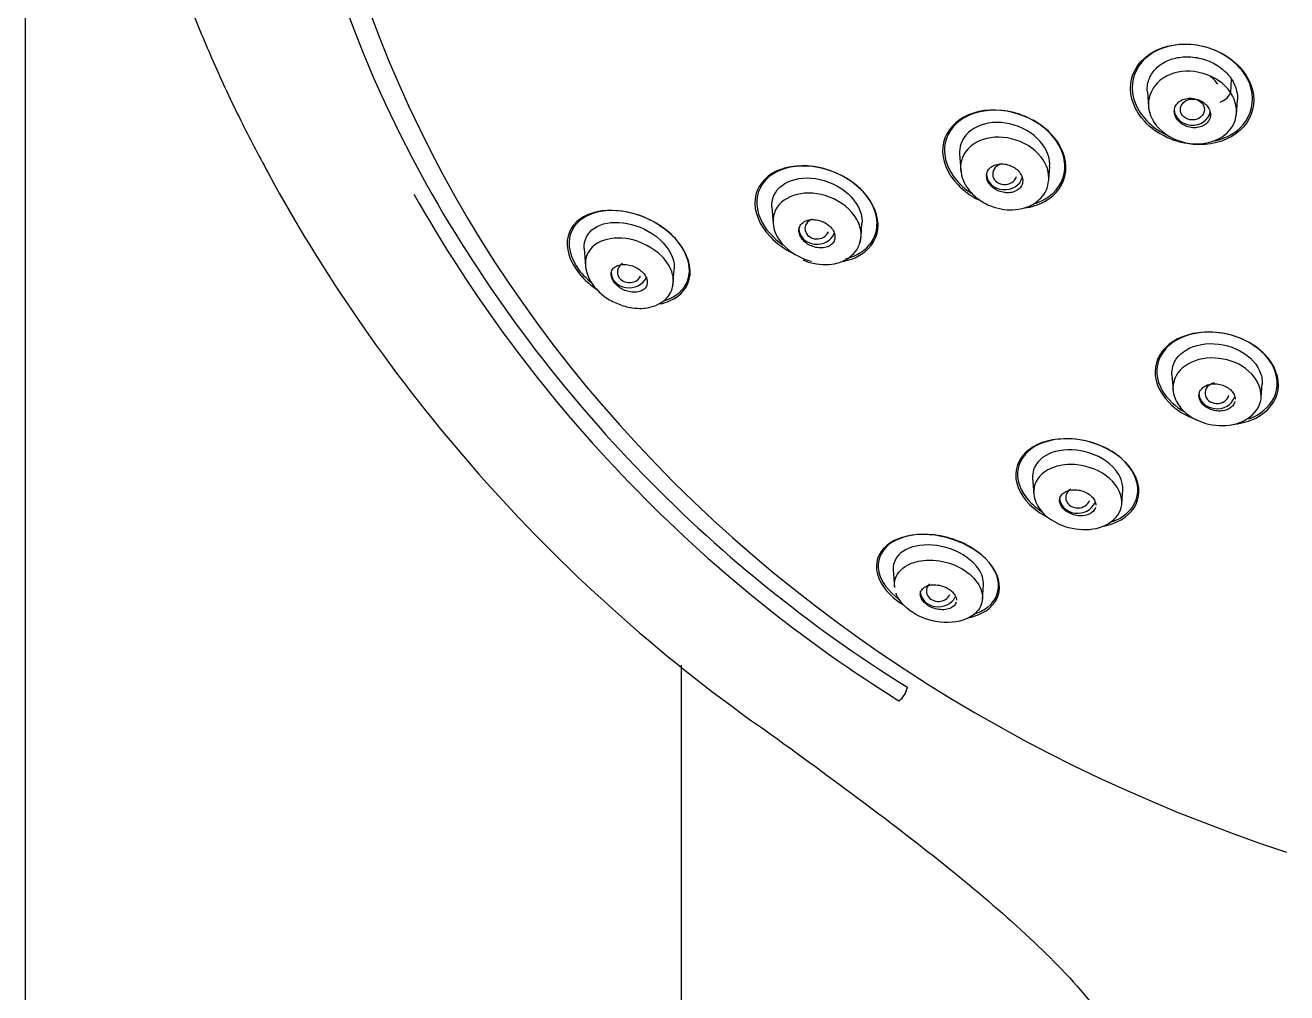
# Model space of a CAD drawing. Header units: millimetres. Extents: x -60 to 7633, y -2614 to 2146.
# Drawn here: x 144.7 to 186.6, y 1435.51 to 1467.67 of the extents above; entities that cross this region are included whole.
import ezdxf

# ---------------------------------------------------------------- set-up
doc = ezdxf.new("R2010")
doc.units = ezdxf.units.MM
doc.layers.get('0').update_dxf_attribs({"color": 250})

msp = doc.modelspace()

# ---------------------------------------------------------------- linework, layer by layer
at = {"linetype": 'Continuous'}
for p, q in [((144.7, 1796.444), (144.7, 1291.743)), ((184.762, 1465.89), (184.735, 1465.436)), ((181.975, 1465.454), (182.009, 1464.959)), ((184.931, 1464.691), (184.966, 1465.186)), ((175.737, 1463.38), (175.774, 1462.863)), ((178.699, 1462.526), (178.731, 1462.973)), ((169.502, 1461.626), (169.54, 1461.08)), ((172.464, 1460.64), (172.495, 1461.093)), ((163.266, 1460.249), (163.307, 1459.664)), ((166.228, 1459.111), (166.26, 1459.574)), ((182.79, 1456.053), (182.826, 1455.536)), ((185.753, 1455.298), (185.785, 1455.753)), ((178.161, 1452.625), (178.2, 1452.079)), ((181.125, 1451.769), (181.157, 1452.232)), ((173.533, 1449.572), (173.574, 1448.987)), ((176.496, 1448.602), (176.53, 1449.076)), ((166.5, 1291.743), (166.5, 1446.4))]:
    msp.add_line(p, q, dxfattribs=at)
for centre, radius, start, end in [((200.525, 1488.71), 54.353, 208.5203, 235.1628), ((198.758, 1485.297), 47.258, 209.4564, 237.6832), ((198.601, 1485.178), 46.543, 209.3613, 238.0967), ((164.586, 1459.805), 1.284, 185.495, 226.6319), ((215.29, 1510.52), 77.413, 237.32272, 237.52407), ((173.282, 1445.799), 0.734, 306.974, 349.5228)]:
    msp.add_arc(centre, radius, start, end, dxfattribs=at)
for centre, major_axis, ratio, start_param, end_param in [((204.6, 1481.714), (51.65, 0), 0.866025, -0.447532, 3.589125), ((204.6, 1481.328), (-50.8, 0), 0.866025, 1.920717, 6.283185), ((204.6, 1481.328), (-50.8, 0), 0.866025, 0, 1.208392), ((184.452, 1465.301), (-0.273, -0.181), 0.432314, 1.087658, 2.827096), ((183.469, 1464.867), (-0.6, 0), 0.866025, 0, 2.987768), ((177.236, 1462.723), (0.401, 0.003), 0.865107, 1.752687, 6.036165), ((177.234, 1462.722), (-0.6, 0), 0.866025, 0, 2.922402), ((171.002, 1460.911), (0.401, 0.006), 0.863945, 1.978536, 5.939935), ((170.998, 1460.909), (0.6, 0), 0.866025, 3.141593, 5.993304), ((164.77, 1459.463), (0.402, 0.01), 0.862297, 2.156122, 5.846775), ((164.763, 1459.46), (0.6, 0), 0.866025, 3.141593, 5.921763), ((184.289, 1455.443), (0.4, 0.003), 0.866328, 1.794178, 6.064579), ((184.288, 1455.442), (-0.6, 0), 0.866025, 0, 2.876013), ((179.663, 1451.973), (0.401, 0.006), 0.866667, 2.21838, 5.982797), ((179.66, 1451.969), (-0.6, 0), 0.866025, 0, 2.810271), ((175.037, 1448.867), (0.401, 0.011), 0.867068, 2.379463, 5.903327), ((175.032, 1448.861), (-0.6, 0), 0.866025, 0, 2.760173)]:
    msp.add_ellipse(centre, major_axis=major_axis, ratio=ratio, start_param=start_param, end_param=end_param, dxfattribs=at)
msp.add_ellipse((183.47, 1464.868), major_axis=(0.4, 0.001), ratio=0.865796, dxfattribs=at)
for points, knots in [([(204.6, 1534.682), (203.972, 1534.679), (202.895, 1534.67), (201.09, 1534.6), (199.285, 1534.484), (197.655, 1534.335), (196.011, 1534.146), (194.376, 1533.919), (192.676, 1533.633), (191.058, 1533.319), (189.492, 1532.976), (187.888, 1532.579), (186.355, 1532.157), (184.946, 1531.732), (183.076, 1531.12), (180.633, 1530.222), (177.616, 1528.925), (174.799, 1527.522), (172.128, 1526.015), (169.515, 1524.364), (166.868, 1522.472), (164.602, 1520.64), (162.652, 1518.901), (160.838, 1517.136), (159.02, 1515.174), (157.427, 1513.258), (156.224, 1511.671), (155.204, 1510.224), (154.195, 1508.687), (153.124, 1506.896), (152.157, 1505.098), (151.377, 1503.494), (150.784, 1502.161), (150.326, 1501.049), (149.863, 1499.846), (149.359, 1498.416), (148.797, 1496.598), (148.344, 1494.866), (148.03, 1493.435), (147.816, 1492.328), (147.624, 1491.204), (147.419, 1489.751), (147.252, 1488.129), (147.114, 1485.967), (147.093, 1483.97), (147.157, 1482.356), (147.202, 1481.609), (147.245, 1481.001), (147.303, 1480.336), (147.398, 1479.415), (147.571, 1478.043), (147.876, 1476.207), (148.355, 1474.005), (148.908, 1471.965), (149.536, 1470.017), (150.188, 1468.242), (150.955, 1466.398), (151.826, 1464.53), (152.428, 1463.394), (152.768, 1462.758)], [0, 0, 0, 0, 0.014845, 0.030229, 0.046069, 0.062169, 0.07278, 0.089194, 0.105234, 0.117809, 0.13231, 0.14724, 0.161161, 0.174109, 0.186014, 0.213095, 0.242928, 0.273353, 0.29731, 0.325373, 0.356785, 0.385901, 0.405156, 0.428914, 0.45627, 0.480102, 0.499041, 0.512328, 0.530057, 0.55138, 0.57217, 0.588948, 0.6029, 0.614401, 0.623786, 0.640156, 0.658559, 0.679141, 0.692814, 0.700833, 0.711931, 0.726304, 0.744149, 0.760314, 0.790427, 0.803014, 0.807762, 0.812366, 0.820798, 0.827498, 0.839596, 0.861463, 0.882043, 0.90546, 0.923201, 0.941646, 0.960296, 0.981206, 1, 1, 1, 1]), ([(185.022, 1466.296), (184.668, 1466.669), (184.151, 1466.927), (183.09, 1467.096), (182.547, 1467.006), (181.738, 1466.534), (181.469, 1466.153), (181.371, 1465.289), (181.547, 1464.821), (182.246, 1464.084), (182.765, 1463.82), (183.827, 1463.646), (184.366, 1463.732), (185.186, 1464.211), (185.451, 1464.595), (185.548, 1465.455), (185.376, 1465.924), (185.022, 1466.296)], [0, 0, 0, 0, 0.125, 0.125, 0.25, 0.25, 0.375, 0.375, 0.5, 0.5, 0.625, 0.625, 0.75, 0.75, 0.875, 0.875, 1, 1, 1, 1]), ([(184.365, 1466.765), (183.89, 1467.002), (183.333, 1467.084), (182.353, 1466.916), (181.928, 1466.664), (181.454, 1465.965), (181.402, 1465.514), (181.728, 1464.666), (182.098, 1464.281), (182.564, 1464.044)], [0, 0, 0, 0, 0.125, 0.125, 0.25, 0.25, 0.375, 0.375, 0.4992316, 0.4992316, 0.4992316, 0.4992316]), ([(184.222, 1463.826), (184.657, 1463.928), (185.027, 1464.163), (185.486, 1464.84), (185.535, 1465.292), (185.21, 1466.141), (184.84, 1466.527), (184.365, 1466.765)], [0.6362356, 0.6362356, 0.6362356, 0.6362356, 0.75, 0.75, 0.875, 0.875, 1, 1, 1, 1]), ([(181.975, 1465.451), (181.967, 1465.538), (181.97, 1465.624), (181.984, 1465.708), (182.007, 1465.84), (182.06, 1465.968), (182.137, 1466.08), (182.212, 1466.19), (182.311, 1466.289), (182.428, 1466.369), (182.553, 1466.456), (182.702, 1466.524), (182.862, 1466.565), (183.015, 1466.605), (183.183, 1466.623), (183.351, 1466.618), (183.525, 1466.612), (183.705, 1466.582), (183.874, 1466.528), (184.037, 1466.475), (184.194, 1466.399), (184.333, 1466.306), (184.469, 1466.215), (184.591, 1466.106), (184.689, 1465.987), (184.715, 1465.955), (184.739, 1465.923), (184.762, 1465.89)], [0.1419233, 0.1419233, 0.1419233, 0.1419233, 0.2096355, 0.2096355, 0.2096355, 0.3172255, 0.3172255, 0.3172255, 0.4224839, 0.4224839, 0.4224839, 0.5360354, 0.5360354, 0.5360354, 0.6450683, 0.6450683, 0.6450683, 0.7578803, 0.7578803, 0.7578803, 0.8664607, 0.8664607, 0.8664607, 0.9722823, 0.9722823, 0.9722823, 1, 1, 1, 1]), ([(184.735, 1465.436), (184.533, 1465.734), (184.201, 1465.96), (183.449, 1466.175), (183.061, 1466.161), (182.065, 1465.766), (181.791, 1465.051), (182.2, 1464.438)], [0, 0, 0, 0, 0.25, 0.25, 0.5, 0.5, 1, 1, 1, 1]), ([(184.317, 1465.709), (184.264, 1465.788), (184.194, 1465.863), (184.114, 1465.927), (184.098, 1465.94), (184.082, 1465.953), (184.065, 1465.965)], [0, 0, 0, 0, 0.05252269, 0.05252269, 0.05252269, 0.06303386, 0.06303386, 0.06303386, 0.06303386]), ([(184.762, 1465.89), (184.846, 1465.762), (184.909, 1465.623), (184.94, 1465.485), (184.964, 1465.384), (184.972, 1465.281), (184.966, 1465.181)], [0, 0, 0, 0, 0.1074037, 0.1074037, 0.1074037, 0.1857009, 0.1857009, 0.1857009, 0.1857009]), ([(182.2, 1464.438), (182.401, 1464.137), (182.727, 1463.91), (183.493, 1463.688), (183.88, 1463.703), (184.544, 1463.966), (184.786, 1464.202), (184.989, 1464.803), (184.927, 1465.145), (184.735, 1465.436)], [0, 0, 0, 0, 0.25, 0.25, 0.5, 0.5, 0.75, 0.75, 1, 1, 1, 1]), ([(183.647, 1465.199), (183.582, 1465.222), (183.513, 1465.236), (183.445, 1465.24), (183.378, 1465.244), (183.31, 1465.239), (183.247, 1465.225), (183.184, 1465.21), (183.124, 1465.186), (183.073, 1465.155), (183.021, 1465.123), (182.977, 1465.082), (182.943, 1465.036), (182.91, 1464.991), (182.887, 1464.939), (182.876, 1464.884), (182.866, 1464.831), (182.867, 1464.774), (182.879, 1464.719), (182.891, 1464.664), (182.915, 1464.61), (182.948, 1464.56), (182.98, 1464.51), (183.023, 1464.464), (183.072, 1464.424), (183.122, 1464.384), (183.179, 1464.35), (183.239, 1464.324), (183.3, 1464.297), (183.366, 1464.279), (183.431, 1464.269), (183.498, 1464.259), (183.566, 1464.259), (183.63, 1464.267), (183.696, 1464.276), (183.759, 1464.294), (183.814, 1464.321), (183.871, 1464.347), (183.921, 1464.383), (183.96, 1464.425), (184, 1464.467), (184.03, 1464.517), (184.048, 1464.569), (184.066, 1464.621), (184.072, 1464.677), (184.067, 1464.733), (184.062, 1464.787), (184.045, 1464.843), (184.018, 1464.896), (183.991, 1464.947), (183.954, 1464.997), (183.909, 1465.04), (183.865, 1465.084), (183.811, 1465.122), (183.754, 1465.153), (183.72, 1465.171), (183.684, 1465.186), (183.647, 1465.199)], [0, 0, 0, 0, 0.054469, 0.054469, 0.054469, 0.108884, 0.108884, 0.108884, 0.164085, 0.164085, 0.164085, 0.219705, 0.219705, 0.219705, 0.274884, 0.274884, 0.274884, 0.328941, 0.328941, 0.328941, 0.381729, 0.381729, 0.381729, 0.433685, 0.433685, 0.433685, 0.485587, 0.485587, 0.485587, 0.538206, 0.538206, 0.538206, 0.592006, 0.592006, 0.592006, 0.646967, 0.646967, 0.646967, 0.702554, 0.702554, 0.702554, 0.757931, 0.757931, 0.757931, 0.81234, 0.81234, 0.81234, 0.865484, 0.865484, 0.865484, 0.917646, 0.917646, 0.917646, 0.96951, 0.96951, 0.96951, 1, 1, 1, 1]), ([(178.757, 1464.074), (178.392, 1464.451), (177.866, 1464.715), (176.808, 1464.905), (176.276, 1464.832), (175.485, 1464.4), (175.223, 1464.04), (175.137, 1463.201), (175.323, 1462.732), (175.876, 1462.161), (176.114, 1461.992), (176.376, 1461.862)], [0, 0, 0, 0, 0.125, 0.125, 0.25, 0.25, 0.375, 0.375, 0.5, 0.5, 0.5664609, 0.5664609, 0.5664609, 0.5664609]), ([(178.405, 1464.365), (177.969, 1464.671), (177.422, 1464.839), (176.409, 1464.846), (175.94, 1464.686), (175.326, 1464.124), (175.178, 1463.717), (175.329, 1462.866), (175.631, 1462.432), (176.081, 1462.113), (176.102, 1462.099), (176.122, 1462.085)], [0, 0, 0, 0, 0.125, 0.125, 0.25, 0.25, 0.375, 0.375, 0.5, 0.5, 0.5058822, 0.5058822, 0.5058822, 0.5058822]), ([(178.728, 1462.969), (178.737, 1463.092), (178.723, 1463.22), (178.581, 1463.665), (178.312, 1463.971), (177.619, 1464.372), (177.202, 1464.461), (176.46, 1464.4), (176.136, 1464.245), (175.795, 1463.835), (175.723, 1463.612), (175.739, 1463.377)], [0.4500672, 0.4500672, 0.4500672, 0.4500672, 0.5, 0.5, 0.625, 0.625, 0.75, 0.75, 0.875, 0.875, 0.9680675, 0.9680675, 0.9680675, 0.9680675]), ([(178.25, 1461.749), (178.475, 1461.823), (178.674, 1461.936), (179.144, 1462.365), (179.289, 1462.773), (179.138, 1463.628), (178.84, 1464.059), (178.405, 1464.365)], [0.6862222, 0.6862222, 0.6862222, 0.6862222, 0.75, 0.75, 0.875, 0.875, 1, 1, 1, 1]), ([(178.698, 1462.503), (178.722, 1462.763), (178.635, 1463.045), (178.211, 1463.581), (177.846, 1463.803), (177.086, 1463.985), (176.705, 1463.96), (176.094, 1463.69), (175.873, 1463.459), (175.768, 1463.047), (175.763, 1462.922), (175.781, 1462.797)], [0.2712469, 0.2712469, 0.2712469, 0.2712469, 0.375, 0.375, 0.5, 0.5, 0.625, 0.625, 0.75, 0.75, 0.7997255, 0.7997255, 0.7997255, 0.7997255]), ([(177.875, 1461.596), (178.125, 1461.628), (178.358, 1461.7), (178.96, 1462.029), (179.219, 1462.39), (179.305, 1463.229), (179.123, 1463.698), (178.757, 1464.074)], [0.6872213, 0.6872213, 0.6872213, 0.6872213, 0.75, 0.75, 0.875, 0.875, 1, 1, 1, 1]), ([(172.512, 1462.161), (172.139, 1462.547), (171.606, 1462.825), (170.555, 1463.049), (170.034, 1463.001), (169.253, 1462.626), (168.99, 1462.295), (168.897, 1461.487), (169.083, 1461.014), (169.657, 1460.417), (169.913, 1460.234), (170.192, 1460.094)], [0, 0, 0, 0, 0.125, 0.125, 0.25, 0.25, 0.375, 0.375, 0.5, 0.5, 0.5697316, 0.5697316, 0.5697316, 0.5697316]), ([(170.285, 1462.975), (169.809, 1462.921), (169.418, 1462.719), (168.971, 1462.086), (168.934, 1461.658), (169.259, 1460.917), (169.528, 1460.61), (169.863, 1460.371)], [0, 0, 0, 0, 0.125, 0.125, 0.25, 0.25, 0.3449736, 0.3449736, 0.3449736, 0.3449736]), ([(171.962, 1459.913), (172.321, 1460.001), (172.619, 1460.185), (173.023, 1460.756), (173.063, 1461.191), (172.694, 1462.034), (172.284, 1462.435), (171.31, 1462.93), (170.761, 1463.03), (170.285, 1462.975)], [0.5233445, 0.5233445, 0.5233445, 0.5233445, 0.625, 0.625, 0.75, 0.75, 0.875, 0.875, 1, 1, 1, 1]), ([(177.431, 1463.001), (177.366, 1463.027), (177.297, 1463.045), (177.229, 1463.054), (177.161, 1463.063), (177.093, 1463.062), (177.029, 1463.052), (176.964, 1463.042), (176.903, 1463.023), (176.85, 1462.995), (176.796, 1462.967), (176.749, 1462.929), (176.713, 1462.885), (176.679, 1462.842), (176.654, 1462.791), (176.642, 1462.738), (176.631, 1462.686), (176.631, 1462.63), (176.643, 1462.575), (176.655, 1462.522), (176.678, 1462.468), (176.711, 1462.418), (176.742, 1462.369), (176.784, 1462.323), (176.831, 1462.282), (176.879, 1462.242), (176.934, 1462.207), (176.992, 1462.179), (177.051, 1462.15), (177.115, 1462.129), (177.179, 1462.116), (177.246, 1462.102), (177.314, 1462.097), (177.378, 1462.101), (177.444, 1462.105), (177.509, 1462.119), (177.566, 1462.141), (177.624, 1462.164), (177.676, 1462.197), (177.718, 1462.236), (177.759, 1462.275), (177.791, 1462.323), (177.811, 1462.374), (177.83, 1462.424), (177.837, 1462.479), (177.832, 1462.535), (177.827, 1462.588), (177.811, 1462.644), (177.784, 1462.696), (177.758, 1462.746), (177.721, 1462.796), (177.678, 1462.839), (177.635, 1462.882), (177.583, 1462.922), (177.528, 1462.953), (177.497, 1462.971), (177.464, 1462.987), (177.431, 1463.001)], [0, 0, 0, 0, 0.054975, 0.054975, 0.054975, 0.109842, 0.109842, 0.109842, 0.166333, 0.166333, 0.166333, 0.223773, 0.223773, 0.223773, 0.280456, 0.280456, 0.280456, 0.334967, 0.334967, 0.334967, 0.386992, 0.386992, 0.386992, 0.437402, 0.437402, 0.437402, 0.487674, 0.487674, 0.487674, 0.539228, 0.539228, 0.539228, 0.592963, 0.592963, 0.592963, 0.648947, 0.648947, 0.648947, 0.706276, 0.706276, 0.706276, 0.763329, 0.763329, 0.763329, 0.818535, 0.818535, 0.818535, 0.871248, 0.871248, 0.871248, 0.922032, 0.922032, 0.922032, 0.972222, 0.972222, 0.972222, 1, 1, 1, 1]), ([(169.502, 1461.624), (169.501, 1461.645), (169.5, 1461.666), (169.499, 1461.992), (169.667, 1462.252), (170.201, 1462.571), (170.568, 1462.627), (171.336, 1462.512), (171.736, 1462.33), (172.324, 1461.803), (172.496, 1461.459), (172.497, 1461.13), (172.496, 1461.11), (172.495, 1461.09)], [0.1163691, 0.1163691, 0.1163691, 0.1163691, 0.125, 0.125, 0.25, 0.25, 0.375, 0.375, 0.5, 0.5, 0.625, 0.625, 0.6333407, 0.6333407, 0.6333407, 0.6333407]), ([(175.773, 1462.872), (175.792, 1462.742), (175.829, 1462.534), (176.002, 1462.231), (176.209, 1462.005), (176.476, 1461.798), (176.811, 1461.63), (177.215, 1461.534), (177.619, 1461.525), (177.959, 1461.605), (178.236, 1461.745), (178.453, 1461.923), (178.638, 1462.188), (178.678, 1462.392), (178.699, 1462.521)], [0, 0, 0, 0, 0.092206, 0.173962, 0.245479, 0.306549, 0.404231, 0.496453, 0.587772, 0.686377, 0.748927, 0.821478, 0.904784, 1, 1, 1, 1]), ([(172.419, 1460.421), (172.428, 1460.446), (172.435, 1460.471), (172.478, 1460.643), (172.474, 1460.801), (172.382, 1461.127), (172.288, 1461.299), (171.902, 1461.743), (171.51, 1461.959), (170.385, 1462.208), (169.677, 1461.912), (169.494, 1461.042), (169.592, 1460.699), (170.081, 1460.13), (170.448, 1459.917), (170.82, 1459.826)], [0.2391402, 0.2391402, 0.2391402, 0.2391402, 0.25, 0.25, 0.3125, 0.3125, 0.375, 0.375, 0.5, 0.5, 0.75, 0.75, 0.875, 0.875, 1, 1, 1, 1]), ([(171.846, 1459.82), (172.016, 1459.85), (172.175, 1459.899), (172.713, 1460.158), (172.975, 1460.49), (173.067, 1461.303), (172.884, 1461.774), (172.512, 1462.161)], [0.7047537, 0.7047537, 0.7047537, 0.7047537, 0.75, 0.75, 0.875, 0.875, 1, 1, 1, 1]), ([(165.087, 1461.353), (164.056, 1461.706), (163.046, 1461.437), (162.696, 1460.387), (162.794, 1459.931), (163.22, 1459.371), (163.362, 1459.228), (163.522, 1459.099)], [0, 0, 0, 0, 0.25, 0.25, 0.375, 0.375, 0.4215091, 0.4215091, 0.4215091, 0.4215091]), ([(166.234, 1460.638), (165.844, 1461.033), (165.3, 1461.316), (164.26, 1461.562), (163.757, 1461.534), (163.002, 1461.207), (162.745, 1460.904), (162.664, 1460.125), (162.863, 1459.644), (163.394, 1459.104), (163.56, 1458.971), (163.74, 1458.856)], [0, 0, 0, 0, 0.125, 0.125, 0.25, 0.25, 0.375, 0.375, 0.5, 0.5, 0.5468634, 0.5468634, 0.5468634, 0.5468634]), ([(165.926, 1458.51), (166.308, 1458.627), (166.601, 1458.872), (166.829, 1459.556), (166.733, 1460.016), (166.109, 1460.837), (165.602, 1461.176), (165.087, 1461.353)], [0.6308574, 0.6308574, 0.6308574, 0.6308574, 0.75, 0.75, 0.875, 0.875, 1, 1, 1, 1]), ([(163.267, 1460.246), (163.247, 1460.533), (163.381, 1460.774), (163.843, 1461.085), (164.186, 1461.149), (164.928, 1461.059), (165.34, 1460.899), (165.99, 1460.393), (166.216, 1460.046), (166.262, 1459.679), (166.263, 1459.623), (166.259, 1459.569)], [0.1316633, 0.1316633, 0.1316633, 0.1316633, 0.25, 0.25, 0.375, 0.375, 0.5, 0.5, 0.625, 0.625, 0.6481973, 0.6481973, 0.6481973, 0.6481973]), ([(171.188, 1461.14), (171.122, 1461.169), (171.051, 1461.189), (170.983, 1461.2), (170.914, 1461.21), (170.846, 1461.212), (170.783, 1461.204), (170.717, 1461.196), (170.655, 1461.178), (170.602, 1461.152), (170.547, 1461.125), (170.501, 1461.088), (170.467, 1461.044), (170.433, 1461.001), (170.411, 1460.95), (170.402, 1460.895), (170.394, 1460.845), (170.398, 1460.789), (170.414, 1460.734), (170.43, 1460.683), (170.456, 1460.63), (170.491, 1460.582), (170.524, 1460.536), (170.566, 1460.491), (170.614, 1460.452), (170.662, 1460.414), (170.716, 1460.379), (170.773, 1460.352), (170.832, 1460.323), (170.895, 1460.301), (170.957, 1460.287), (171.024, 1460.272), (171.091, 1460.265), (171.155, 1460.267), (171.222, 1460.269), (171.287, 1460.281), (171.344, 1460.302), (171.403, 1460.324), (171.455, 1460.355), (171.496, 1460.395), (171.536, 1460.434), (171.567, 1460.481), (171.583, 1460.534), (171.599, 1460.583), (171.602, 1460.639), (171.593, 1460.694), (171.584, 1460.746), (171.564, 1460.8), (171.534, 1460.851), (171.506, 1460.899), (171.468, 1460.946), (171.423, 1460.988), (171.379, 1461.029), (171.328, 1461.067), (171.274, 1461.098), (171.246, 1461.114), (171.218, 1461.128), (171.188, 1461.14)], [0, 0, 0, 0, 0.05598, 0.05598, 0.05598, 0.111785, 0.111785, 0.111785, 0.170385, 0.170385, 0.170385, 0.230442, 0.230442, 0.230442, 0.288947, 0.288947, 0.288947, 0.343524, 0.343524, 0.343524, 0.393971, 0.393971, 0.393971, 0.442095, 0.442095, 0.442095, 0.490364, 0.490364, 0.490364, 0.540912, 0.540912, 0.540912, 0.595048, 0.595048, 0.595048, 0.652838, 0.652838, 0.652838, 0.712748, 0.712748, 0.712748, 0.77194, 0.77194, 0.77194, 0.827709, 0.827709, 0.827709, 0.879219, 0.879219, 0.879219, 0.927808, 0.927808, 0.927808, 0.975827, 0.975827, 0.975827, 1, 1, 1, 1]), ([(166.205, 1458.971), (166.209, 1458.983), (166.211, 1458.996), (166.243, 1459.153), (166.232, 1459.313), (166.115, 1459.652), (166.001, 1459.83), (165.561, 1460.281), (165.149, 1460.481), (164.057, 1460.701), (163.399, 1460.43), (163.298, 1459.762), (163.304, 1459.652), (163.329, 1459.54)], [0.2445762, 0.2445762, 0.2445762, 0.2445762, 0.25, 0.25, 0.3125, 0.3125, 0.375, 0.375, 0.5, 0.5, 0.75, 0.75, 0.7943164, 0.7943164, 0.7943164, 0.7943164]), ([(165.791, 1458.406), (165.901, 1458.43), (166.006, 1458.463), (166.486, 1458.67), (166.742, 1458.971), (166.823, 1459.768), (166.625, 1460.244), (166.234, 1460.638)], [0.7182295, 0.7182295, 0.7182295, 0.7182295, 0.75, 0.75, 0.875, 0.875, 1, 1, 1, 1]), ([(170.545, 1459.868), (170.551, 1459.865), (170.68, 1459.797), (170.988, 1459.728), (171.388, 1459.702), (171.804, 1459.784), (172.144, 1459.975), (172.395, 1460.285), (172.439, 1460.5), (172.464, 1460.637)], [0, 0, 0, 0, 0.00722, 0.170093, 0.336227, 0.479577, 0.685553, 0.828431, 1, 1, 1, 1]), ([(164.972, 1459.627), (164.905, 1459.66), (164.834, 1459.685), (164.765, 1459.7), (164.696, 1459.715), (164.628, 1459.721), (164.565, 1459.719), (164.496, 1459.716), (164.432, 1459.703), (164.377, 1459.681), (164.319, 1459.658), (164.269, 1459.624), (164.233, 1459.582), (164.198, 1459.541), (164.174, 1459.49), (164.166, 1459.435), (164.159, 1459.385), (164.164, 1459.33), (164.182, 1459.274), (164.198, 1459.225), (164.225, 1459.174), (164.26, 1459.126), (164.293, 1459.082), (164.334, 1459.039), (164.379, 1459.001), (164.426, 1458.962), (164.477, 1458.928), (164.531, 1458.899), (164.588, 1458.869), (164.649, 1458.844), (164.709, 1458.827), (164.775, 1458.808), (164.842, 1458.797), (164.905, 1458.795), (164.975, 1458.792), (165.041, 1458.799), (165.1, 1458.816), (165.162, 1458.833), (165.217, 1458.862), (165.26, 1458.899), (165.302, 1458.936), (165.333, 1458.982), (165.35, 1459.035), (165.365, 1459.084), (165.367, 1459.139), (165.355, 1459.196), (165.345, 1459.246), (165.324, 1459.299), (165.292, 1459.349), (165.264, 1459.395), (165.226, 1459.441), (165.183, 1459.481), (165.14, 1459.522), (165.091, 1459.559), (165.039, 1459.59), (165.017, 1459.603), (164.995, 1459.615), (164.972, 1459.627)], [0, 0, 0, 0, 0.056664, 0.056664, 0.056664, 0.113057, 0.113057, 0.113057, 0.174093, 0.174093, 0.174093, 0.237763, 0.237763, 0.237763, 0.299225, 0.299225, 0.299225, 0.354385, 0.354385, 0.354385, 0.403047, 0.403047, 0.403047, 0.448343, 0.448343, 0.448343, 0.493993, 0.493993, 0.493993, 0.54296, 0.54296, 0.54296, 0.597163, 0.597163, 0.597163, 0.656959, 0.656959, 0.656959, 0.720299, 0.720299, 0.720299, 0.782719, 0.782719, 0.782719, 0.839638, 0.839638, 0.839638, 0.889793, 0.889793, 0.889793, 0.93566, 0.93566, 0.93566, 0.980913, 0.980913, 0.980913, 1, 1, 1, 1]), ([(163.704, 1458.872), (163.716, 1458.856), (163.801, 1458.744), (164.075, 1458.556), (164.46, 1458.361), (164.845, 1458.27), (165.157, 1458.251), (165.451, 1458.284), (165.767, 1458.393), (166.025, 1458.591), (166.185, 1458.852), (166.212, 1459.008), (166.227, 1459.106)], [0, 0, 0, 0, 0.015693, 0.131679, 0.265701, 0.38792, 0.481317, 0.558423, 0.668323, 0.814224, 0.901834, 1, 1, 1, 1]), ([(185.874, 1456.729), (185.528, 1457.086), (185.004, 1457.343), (183.932, 1457.525), (183.387, 1457.451), (182.573, 1457.035), (182.304, 1456.699), (182.183, 1455.92), (182.34, 1455.489), (182.922, 1454.89), (183.252, 1454.687), (183.613, 1454.555)], [0, 0, 0, 0, 0.125, 0.125, 0.25, 0.25, 0.375, 0.375, 0.5, 0.5, 0.587733, 0.587733, 0.587733, 0.587733]), ([(186.094, 1456.425), (185.863, 1456.811), (185.428, 1457.14), (184.422, 1457.492), (183.859, 1457.515), (182.933, 1457.262), (182.573, 1456.994), (182.23, 1456.303), (182.254, 1455.884), (182.643, 1455.237), (182.908, 1454.991), (183.229, 1454.807)], [0, 0, 0, 0, 0.125, 0.125, 0.25, 0.25, 0.375, 0.375, 0.5, 0.5, 0.5885576, 0.5885576, 0.5885576, 0.5885576]), ([(182.792, 1456.05), (182.779, 1456.238), (182.83, 1456.421), (183.101, 1456.821), (183.403, 1456.994), (184.131, 1457.126), (184.555, 1457.072), (185.28, 1456.751), (185.57, 1456.479), (185.768, 1456.041), (185.794, 1455.893), (185.783, 1455.75)], [0.1697829, 0.1697829, 0.1697829, 0.1697829, 0.25, 0.25, 0.375, 0.375, 0.5, 0.5, 0.625, 0.625, 0.6865411, 0.6865411, 0.6865411, 0.6865411]), ([(182.823, 1455.61), (182.822, 1455.898), (183.124, 1456.436), (184.197, 1456.718), (185.396, 1456.318), (185.836, 1455.516), (185.649, 1454.814), (185.038, 1454.348), (184.063, 1454.338), (183.344, 1454.657), (182.923, 1455.111), (182.823, 1455.442), (182.823, 1455.61)], [0, 0, 0, 0, 0.124231, 0.245918, 0.361472, 0.500022, 0.5553, 0.679153, 0.781214, 0.861199, 0.927366, 1, 1, 1, 1]), ([(184.874, 1454.409), (185.13, 1454.441), (185.37, 1454.511), (185.982, 1454.822), (186.253, 1455.162), (186.374, 1455.936), (186.221, 1456.372), (185.874, 1456.729)], [0.686993, 0.686993, 0.686993, 0.686993, 0.75, 0.75, 0.875, 0.875, 1, 1, 1, 1]), ([(185.349, 1454.591), (185.729, 1454.731), (186.024, 1454.975), (186.344, 1455.618), (186.324, 1456.04), (186.094, 1456.425)], [0.7658776, 0.7658776, 0.7658776, 0.7658776, 0.875, 0.875, 1, 1, 1, 1]), ([(184.879, 1455.164), (184.879, 1455.162), (184.878, 1455.161), (184.878, 1455.159), (184.866, 1455.111), (184.842, 1455.064), (184.808, 1455.024), (184.774, 1454.982), (184.728, 1454.946), (184.675, 1454.918), (184.622, 1454.889), (184.559, 1454.868), (184.492, 1454.857), (184.426, 1454.846), (184.355, 1454.843), (184.284, 1454.851), (184.215, 1454.858), (184.145, 1454.874), (184.08, 1454.899), (184.018, 1454.922), (183.959, 1454.953), (183.907, 1454.99), (183.858, 1455.025), (183.814, 1455.067), (183.78, 1455.111), (183.746, 1455.155), (183.72, 1455.203), (183.705, 1455.25), (183.69, 1455.299), (183.685, 1455.349), (183.69, 1455.396), (183.696, 1455.445), (183.713, 1455.493), (183.739, 1455.535), (183.767, 1455.579), (183.806, 1455.619), (183.853, 1455.652), (183.902, 1455.685), (183.96, 1455.711), (184.023, 1455.728), (184.086, 1455.745), (184.156, 1455.753), (184.227, 1455.752), (184.296, 1455.75), (184.367, 1455.74), (184.435, 1455.72), (184.5, 1455.701), (184.563, 1455.674), (184.619, 1455.641), (184.674, 1455.609), (184.723, 1455.57), (184.762, 1455.527), (184.802, 1455.486), (184.833, 1455.439), (184.854, 1455.392), (184.866, 1455.366), (184.874, 1455.339), (184.88, 1455.313)], [0.0531903, 0.0531903, 0.0531903, 0.0531903, 0.0549746, 0.0549746, 0.0549746, 0.1098424, 0.1098424, 0.1098424, 0.1663328, 0.1663328, 0.1663328, 0.2237733, 0.2237733, 0.2237733, 0.280456, 0.280456, 0.280456, 0.3349672, 0.3349672, 0.3349672, 0.3869917, 0.3869917, 0.3869917, 0.4374018, 0.4374018, 0.4374018, 0.4876744, 0.4876744, 0.4876744, 0.5392283, 0.5392283, 0.5392283, 0.5929633, 0.5929633, 0.5929633, 0.6489469, 0.6489469, 0.6489469, 0.7062755, 0.7062755, 0.7062755, 0.7633287, 0.7633287, 0.7633287, 0.8185348, 0.8185348, 0.8185348, 0.8712475, 0.8712475, 0.8712475, 0.9220317, 0.9220317, 0.9220317, 0.972222, 0.972222, 0.972222, 1, 1, 1, 1]), ([(181.062, 1453.312), (180.717, 1453.59), (180.259, 1453.793), (179.26, 1453.977), (178.727, 1453.918), (177.929, 1453.547), (177.671, 1453.243), (177.555, 1452.513), (177.712, 1452.094), (178.221, 1451.585), (178.418, 1451.443), (178.638, 1451.326)], [0.0186773, 0.0186773, 0.0186773, 0.0186773, 0.125, 0.125, 0.25, 0.25, 0.375, 0.375, 0.5, 0.5, 0.5567522, 0.5567522, 0.5567522, 0.5567522]), ([(181.245, 1453.142), (180.911, 1453.494), (180.393, 1453.761), (179.339, 1453.976), (178.812, 1453.929), (178.015, 1453.583), (177.75, 1453.292), (177.608, 1452.588), (177.744, 1452.179), (178.182, 1451.716), (178.313, 1451.609), (178.458, 1451.513)], [0, 0, 0, 0, 0.125, 0.125, 0.25, 0.25, 0.375, 0.375, 0.5, 0.5, 0.5416513, 0.5416513, 0.5416513, 0.5416513]), ([(181.156, 1452.229), (181.17, 1452.448), (181.087, 1452.687), (180.687, 1453.171), (180.314, 1453.391), (179.52, 1453.595), (179.117, 1453.575), (178.493, 1453.352), (178.271, 1453.142), (178.166, 1452.804), (178.157, 1452.715), (178.164, 1452.624)], [0.4001564, 0.4001564, 0.4001564, 0.4001564, 0.5, 0.5, 0.625, 0.625, 0.75, 0.75, 0.875, 0.875, 0.9160438, 0.9160438, 0.9160438, 0.9160438]), ([(178.198, 1452.21), (178.218, 1452.488), (178.51, 1452.898), (179.176, 1453.077), (179.909, 1453.07), (180.872, 1452.675), (181.21, 1451.882), (180.977, 1451.264), (180.369, 1450.876), (179.421, 1450.903), (178.704, 1451.234), (178.275, 1451.699), (178.186, 1452.04), (178.198, 1452.21)], [0, 0, 0, 0, 0.12642, 0.208829, 0.245518, 0.371255, 0.502916, 0.55779, 0.676113, 0.778035, 0.854155, 0.922167, 1, 1, 1, 1]), ([(180.506, 1451.017), (180.672, 1451.049), (180.827, 1451.097), (181.36, 1451.344), (181.624, 1451.654), (181.741, 1452.381), (181.588, 1452.804), (181.233, 1453.159)], [0.7064273, 0.7064273, 0.7064273, 0.7064273, 0.75, 0.75, 0.875, 0.875, 1, 1, 1, 1]), ([(180.713, 1451.139), (180.779, 1451.159), (180.843, 1451.182), (181.298, 1451.378), (181.569, 1451.674), (181.712, 1452.376), (181.58, 1452.789), (181.245, 1453.142)], [0.7309508, 0.7309508, 0.7309508, 0.7309508, 0.75, 0.75, 0.875, 0.875, 1, 1, 1, 1]), ([(180.248, 1451.639), (180.248, 1451.638), (180.248, 1451.638), (180.248, 1451.637), (180.234, 1451.591), (180.209, 1451.548), (180.174, 1451.512), (180.138, 1451.473), (180.09, 1451.441), (180.035, 1451.416), (179.978, 1451.391), (179.912, 1451.375), (179.842, 1451.368), (179.773, 1451.361), (179.699, 1451.364), (179.625, 1451.377), (179.556, 1451.388), (179.486, 1451.409), (179.422, 1451.437), (179.362, 1451.464), (179.305, 1451.497), (179.257, 1451.535), (179.21, 1451.57), (179.17, 1451.611), (179.139, 1451.654), (179.108, 1451.696), (179.086, 1451.741), (179.073, 1451.785), (179.06, 1451.831), (179.057, 1451.878), (179.063, 1451.921), (179.07, 1451.967), (179.089, 1452.011), (179.117, 1452.05), (179.146, 1452.091), (179.188, 1452.127), (179.237, 1452.156), (179.288, 1452.186), (179.35, 1452.208), (179.417, 1452.22), (179.483, 1452.233), (179.556, 1452.236), (179.63, 1452.229), (179.7, 1452.222), (179.772, 1452.207), (179.84, 1452.182), (179.904, 1452.16), (179.965, 1452.13), (180.018, 1452.095), (180.069, 1452.061), (180.114, 1452.022), (180.151, 1451.981), (180.186, 1451.94), (180.214, 1451.896), (180.233, 1451.852), (180.242, 1451.829), (180.249, 1451.807), (180.253, 1451.785)], [0.0553908, 0.0553908, 0.0553908, 0.0553908, 0.0559801, 0.0559801, 0.0559801, 0.1117852, 0.1117852, 0.1117852, 0.1703855, 0.1703855, 0.1703855, 0.2304415, 0.2304415, 0.2304415, 0.2889475, 0.2889475, 0.2889475, 0.3435242, 0.3435242, 0.3435242, 0.3939711, 0.3939711, 0.3939711, 0.4420946, 0.4420946, 0.4420946, 0.4903644, 0.4903644, 0.4903644, 0.5409121, 0.5409121, 0.5409121, 0.5950478, 0.5950478, 0.5950478, 0.6528375, 0.6528375, 0.6528375, 0.7127477, 0.7127477, 0.7127477, 0.7719404, 0.7719404, 0.7719404, 0.8277092, 0.8277092, 0.8277092, 0.8792192, 0.8792192, 0.8792192, 0.9278082, 0.9278082, 0.9278082, 0.9758265, 0.9758265, 0.9758265, 1, 1, 1, 1]), ([(176.594, 1449.945), (176.229, 1450.301), (175.673, 1450.572), (174.585, 1450.793), (174.063, 1450.751), (173.292, 1450.434), (173.04, 1450.163), (172.926, 1449.491), (173.079, 1449.087), (173.559, 1448.618), (173.703, 1448.508), (173.861, 1448.41)], [0, 0, 0, 0, 0.125, 0.125, 0.25, 0.25, 0.375, 0.375, 0.5, 0.5, 0.542159, 0.542159, 0.542159, 0.542159]), ([(176.156, 1450.293), (175.691, 1450.581), (175.114, 1450.738), (174.106, 1450.759), (173.671, 1450.631), (173.106, 1450.181), (172.975, 1449.861), (173.123, 1449.192), (173.362, 1448.857), (173.72, 1448.587)], [0, 0, 0, 0, 0.125, 0.125, 0.25, 0.25, 0.375, 0.375, 0.4825231, 0.4825231, 0.4825231, 0.4825231]), ([(176.527, 1449.072), (176.538, 1449.239), (176.487, 1449.422), (176.181, 1449.874), (175.824, 1450.129), (175.036, 1450.405), (174.622, 1450.43), (173.966, 1450.291), (173.72, 1450.13), (173.551, 1449.808), (173.527, 1449.691), (173.535, 1449.568)], [0.418525, 0.418525, 0.418525, 0.418525, 0.5, 0.5, 0.625, 0.625, 0.75, 0.75, 0.875, 0.875, 0.9337173, 0.9337173, 0.9337173, 0.9337173]), ([(173.581, 1449.183), (173.618, 1449.411), (173.887, 1449.744), (174.52, 1449.911), (175.171, 1449.882), (175.878, 1449.634), (176.458, 1449.075), (176.539, 1448.559), (176.345, 1448.171), (175.909, 1447.846), (175.022, 1447.755), (174.112, 1448.126), (173.739, 1448.535), (173.642, 1448.742), (173.622, 1448.796)], [0, 0, 0, 0, 0.1119734, 0.193359, 0.2431417, 0.3273743, 0.4160074, 0.5081942, 0.5561463, 0.6292067, 0.7482602, 0.8460034, 0.9157991, 0.939858, 0.939858, 0.939858, 0.939858]), ([(176.045, 1447.981), (176.154, 1448.005), (176.257, 1448.036), (176.735, 1448.23), (176.994, 1448.505), (177.109, 1449.179), (176.959, 1449.589), (176.594, 1449.945)], [0.7191912, 0.7191912, 0.7191912, 0.7191912, 0.75, 0.75, 0.875, 0.875, 1, 1, 1, 1]), ([(176.272, 1448.117), (176.425, 1448.172), (176.56, 1448.246), (176.956, 1448.558), (177.089, 1448.883), (176.929, 1449.61), (176.621, 1450.005), (176.156, 1450.293)], [0.7007593, 0.7007593, 0.7007593, 0.7007593, 0.75, 0.75, 0.875, 0.875, 1, 1, 1, 1]), ([(175.623, 1448.493), (175.611, 1448.45), (175.588, 1448.41), (175.555, 1448.376), (175.52, 1448.339), (175.472, 1448.309), (175.417, 1448.287), (175.359, 1448.264), (175.291, 1448.249), (175.217, 1448.245), (175.146, 1448.241), (175.068, 1448.247), (174.99, 1448.264), (174.921, 1448.278), (174.849, 1448.302), (174.783, 1448.333), (174.725, 1448.36), (174.669, 1448.394), (174.622, 1448.431), (174.578, 1448.466), (174.54, 1448.505), (174.511, 1448.544), (174.481, 1448.584), (174.459, 1448.625), (174.447, 1448.666), (174.433, 1448.709), (174.429, 1448.751), (174.434, 1448.79), (174.44, 1448.834), (174.456, 1448.875), (174.483, 1448.91), (174.511, 1448.949), (174.552, 1448.983), (174.601, 1449.009), (174.653, 1449.037), (174.717, 1449.057), (174.787, 1449.066), (174.855, 1449.076), (174.932, 1449.075), (175.011, 1449.065), (175.082, 1449.055), (175.157, 1449.035), (175.227, 1449.008), (175.289, 1448.983), (175.349, 1448.952), (175.402, 1448.916), (175.45, 1448.882), (175.492, 1448.845), (175.527, 1448.806), (175.56, 1448.767), (175.587, 1448.726), (175.604, 1448.686), (175.612, 1448.669), (175.618, 1448.652), (175.622, 1448.635)], [0.0566643, 0.0566643, 0.0566643, 0.0566643, 0.1130572, 0.1130572, 0.1130572, 0.1740926, 0.1740926, 0.1740926, 0.2377628, 0.2377628, 0.2377628, 0.2992249, 0.2992249, 0.2992249, 0.3543849, 0.3543849, 0.3543849, 0.4030468, 0.4030468, 0.4030468, 0.4483428, 0.4483428, 0.4483428, 0.4939928, 0.4939928, 0.4939928, 0.5429598, 0.5429598, 0.5429598, 0.5971634, 0.5971634, 0.5971634, 0.6569589, 0.6569589, 0.6569589, 0.7202992, 0.7202992, 0.7202992, 0.7827191, 0.7827191, 0.7827191, 0.8396382, 0.8396382, 0.8396382, 0.8897929, 0.8897929, 0.8897929, 0.9356596, 0.9356596, 0.9356596, 0.9809131, 0.9809131, 0.9809131, 1, 1, 1, 1]), ([(169.476, 1444.098), (170.665, 1443.237), (172.561, 1441.851), (175.539, 1439.567), (178.003, 1437.449), (180.081, 1435.351), (181.7, 1432.984), (182.961, 1430.763), (183.891, 1428.675), (184.449, 1427.088), (184.788, 1425.945), (185.044, 1424.975), (185.278, 1423.976), (185.51, 1422.854), (185.79, 1421.325), (186.088, 1419.329), (186.392, 1416.765), (186.71, 1413.273), (187, 1408.68), (187.24, 1402.892), (187.463, 1396.51), (187.662, 1390.352), (187.833, 1384.774), (187.974, 1379.992), (188.114, 1375.493), (188.255, 1370.707), (188.408, 1365.704), (188.553, 1360.637), (188.673, 1356.138), (188.773, 1352.003), (188.864, 1347.761), (188.966, 1342.996), (189.085, 1337.645), (189.207, 1331.795), (189.305, 1325.505), (189.416, 1318.753), (189.558, 1311.741), (189.702, 1304.685), (189.824, 1300.462), (189.892, 1298.11)], [0, 0, 0, 0, 0.029061, 0.055351, 0.079753, 0.10122, 0.119581, 0.139781, 0.155716, 0.166655, 0.173991, 0.17996, 0.187009, 0.19471, 0.202954, 0.217999, 0.234729, 0.253734, 0.286638, 0.324462, 0.366513, 0.410437, 0.443646, 0.474354, 0.502845, 0.530483, 0.566728, 0.599361, 0.628232, 0.653498, 0.67906, 0.710033, 0.745386, 0.782262, 0.822871, 0.86681, 0.912301, 0.958773, 1, 1, 1, 1])]:
    msp.add_open_spline(points, degree=3, knots=knots, dxfattribs=at)
for points in [[(184.88, 1455.313), (184.885, 1455.288), (184.888, 1455.264), (184.888, 1455.24)], [(180.253, 1451.785), (180.258, 1451.763), (180.26, 1451.742), (180.26, 1451.72)], [(173.574, 1449.017), (173.569, 1449.074), (173.572, 1449.129), (173.581, 1449.183)], [(175.622, 1448.635), (175.629, 1448.609), (175.632, 1448.584), (175.632, 1448.56)]]:
    msp.add_open_spline(points, degree=3, dxfattribs=at)

doc.saveas('drawing.dxf')
